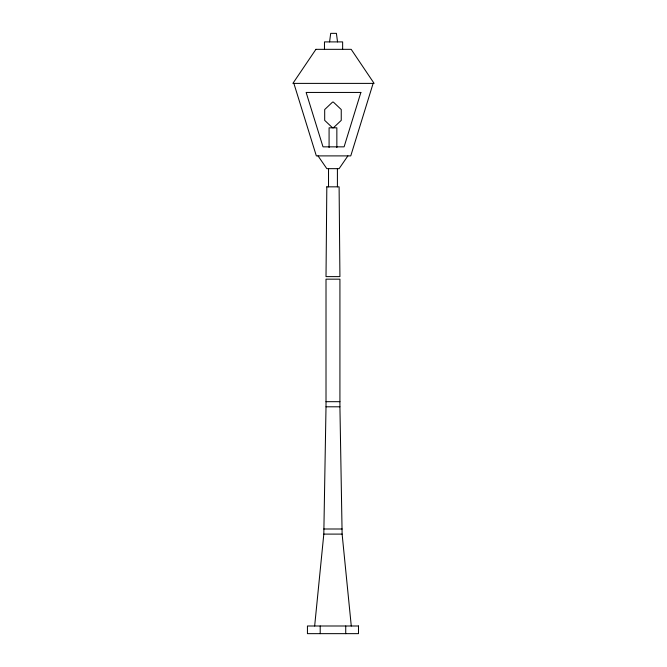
<?xml version="1.0" encoding="UTF-8"?>
<svg xmlns="http://www.w3.org/2000/svg" width="667" height="667" viewBox="0 0 667 667"><rect width="100%" height="100%" fill="white"/><g stroke="black" fill="none" stroke-linecap="round" stroke-linejoin="round"><path stroke-width="1" d="M314.657 625.996L323.812 534.1L326.013 406.795L326.013 279.165L339.92 279.165L339.92 406.795L342.121 534.1L351.276 625.996M329.581 41.904L330.699 33.35L336.41 33.35L337.527 41.904M373.128 83.392L350.759 155.895L316.341 155.895L293.872 83.392M347.882 155.895L339.103 168.659L326.822 168.659L318.042 155.895M333.375 127.822L341.246 120.368L341.246 109.538L333.375 102.093L332.558 102.093L324.687 109.538L324.687 120.368L332.558 127.822M326.013 401.684L339.92 401.684M326.013 406.795L339.92 406.795M323.812 528.998L342.121 528.998M323.812 534.1L342.121 534.1M345.731 625.996L345.731 633.65M342.638 49.333L342.638 41.904L324.47 41.904L324.47 49.333M337.41 168.659L337.41 186.835M336.852 147.574L336.852 127.822L329.081 127.822L329.081 147.574M328.523 168.659L328.523 186.835M320.202 625.996L320.202 633.65M326.822 186.835L326.013 276.613L339.92 276.613L339.103 186.835L326.822 186.835M360.88 92.446L344.097 146.848L323.003 146.848L306.136 92.446L360.88 92.446M315.925 49.333L292.888 83.392L374.112 83.392L351.184 49.333L315.925 49.333M358.487 625.996L307.437 625.996L307.437 633.65L358.487 633.65L358.487 625.996"/></g></svg>
